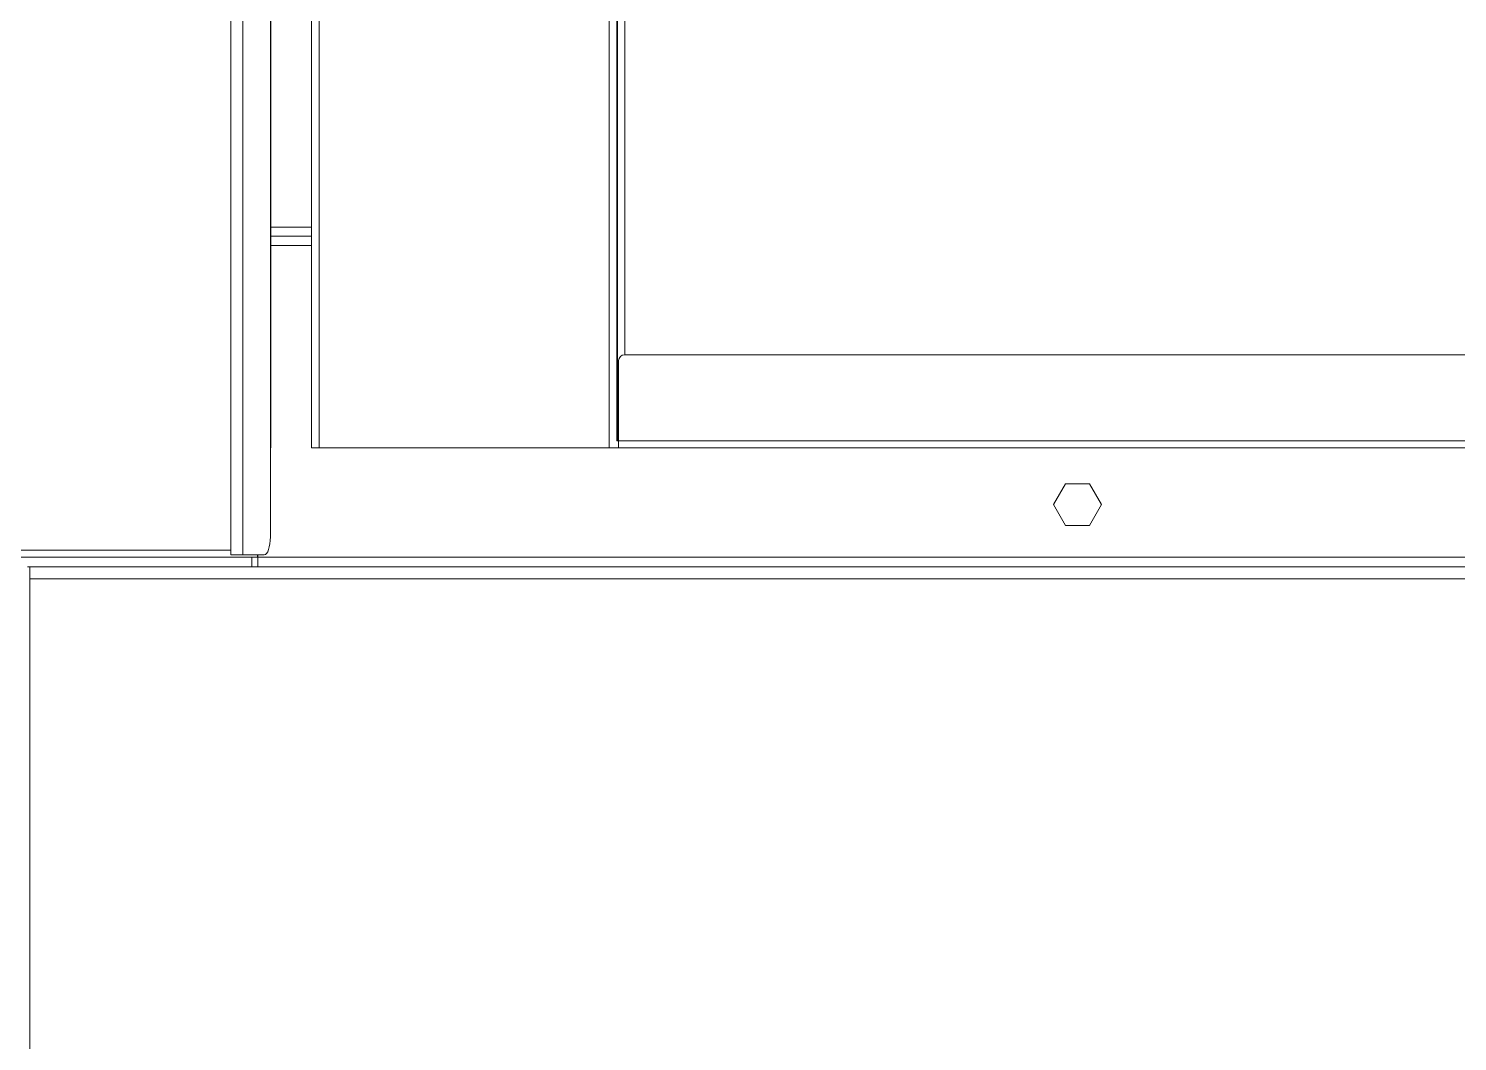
# Model space of a CAD drawing. Header units: millimetres. Extents: x 54215 to 67697, y 23496 to 56611.
# Drawn here: x 57327.01 to 57351.07, y 38860.07 to 38877.12 of the extents above; entities that cross this region are included whole.
import ezdxf

# ---------------------------------------------------------------- set-up
doc = ezdxf.new("R2010")
doc.units = ezdxf.units.MM
doc.layers.add('no3_ahsap gorunus arka kalın', color=43, linetype='Continuous', lineweight=15)
doc.layers.add('t_mutfakekipmans2000', color=165, linetype='Continuous')

# ---------------------------------------------------------------- blocks, each defined once
blk = doc.blocks.new('fırın')
at = {"layer": 't_mutfakekipmans2000', "linetype": 'Continuous', "lineweight": 0}
for p, q in [((9720.921, -370.714), (9720.921, -454.714)), ((9721.125, -370.714), (9721.125, -454.714)), ((9721.587, -372.514), (9721.587, -452.914)), ((9721.593, -372.514), (9721.593, -452.914)), ((9722.278, -391.216), (9722.278, -452.916)), ((9722.408, -391.216), (9722.408, -452.916)), ((9727.291, -391.216), (9727.291, -452.916)), ((9727.421, -391.216), (9727.421, -452.796)), ((9727.431, -391.216), (9727.431, -452.796)), ((9727.553, -392.786), (9727.553, -451.346)), ((9721.593, -449.197), (9722.278, -449.197)), ((9721.593, -449.348), (9722.278, -449.348)), ((9722.278, -449.508), (9721.593, -449.508)), ((9727.45, -451.446), (9727.45, -452.795)), ((9783.65, -451.346), (9727.55, -451.346)), ((9721.587, -454.414), (9721.587, -452.914)), ((9721.593, -452.914), (9721.587, -452.914)), ((9722.278, -452.916), (9722.408, -452.916)), ((9727.291, -452.916), (9722.408, -452.916)), ((9727.098, -452.916), (9727.098, -452.916)), ((9727.098, -452.916), (9727.098, -452.916)), ((9727.291, -452.916), (9727.421, -452.916)), ((9727.421, -452.796), (9727.45, -452.796)), ((9727.45, -452.916), (9727.421, -452.916)), ((9727.45, -452.795), (9783.75, -452.795)), ((9727.45, -452.916), (9727.45, -452.795)), ((9727.45, -452.916), (9783.684, -452.916)), ((9734.976, -453.518), (9734.774, -453.868)), ((9735.38, -453.518), (9734.976, -453.518)), ((9735.582, -453.868), (9735.38, -453.518)), ((9734.774, -453.868), (9734.976, -454.218)), ((9735.38, -454.218), (9735.582, -453.868)), ((9734.976, -454.218), (9735.38, -454.218)), ((9699.664, -454.635), (9720.921, -454.635)), ((9721.372, -454.756), (9699.664, -454.756)), ((9717.495, -454.916), (9717.535, -454.916)), ((9717.535, -454.916), (9780.535, -454.916)), ((9717.535, -486.916), (9717.535, -454.916)), ((9721.125, -454.714), (9720.921, -454.714)), ((9721.125, -454.714), (9721.484, -454.714)), ((9721.273, -454.916), (9721.273, -454.756)), ((9721.372, -454.714), (9721.372, -454.756)), ((9721.372, -454.756), (9721.373, -454.756)), ((9721.373, -454.916), (9721.373, -454.714)), ((9721.373, -454.714), (9721.373, -454.756)), ((9783.874, -454.756), (9721.373, -454.756)), ((9717.535, -455.117), (9780.535, -455.117))]:
    blk.add_line(p, q, dxfattribs=at)
at = {"layer": 't_mutfakekipmans2000', "linetype": 'Continuous', "lineweight": 0, "flags": 128}
blk.add_lwpolyline([(9721.484, -454.714), (9721.504, -454.708), (9721.523, -454.691), (9721.541, -454.664), (9721.557, -454.626), (9721.569, -454.581), (9721.579, -454.529), (9721.585, -454.473), (9721.587, -454.414)], dxfattribs=at)
at = {"layer": 't_mutfakekipmans2000', "linetype": 'Continuous', "lineweight": 0}
blk.add_arc((9727.55, -451.446), 0.1, 90, 180, dxfattribs=at)

msp = doc.modelspace()

# ---------------------------------------------------------------- block references
at = {"layer": 'no3_ahsap gorunus arka kalın'}
msp.add_blockref('fırın', (47609.494, 39322.977), dxfattribs=at)

doc.saveas('drawing.dxf')
